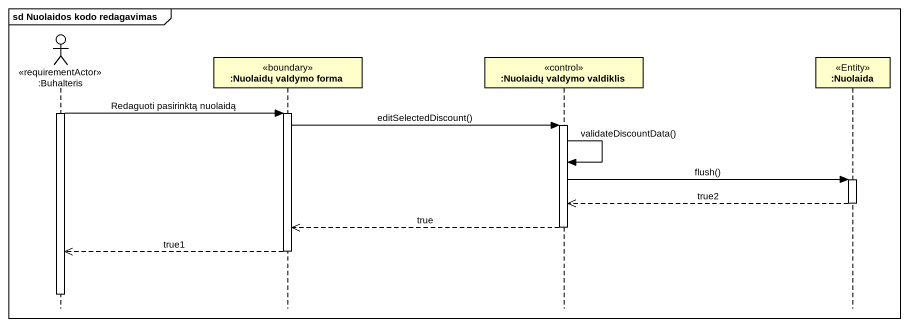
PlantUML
@startuml
mainframe sd Nuolaidos kodo redagavimas
hide footbox
actor ":Buhalteris" as Buhalteris <<requirementActor>>
participant ":Nuolaidų valdymo forma" as Nuolaidų_valdymo_forma <<boundary>>
participant ":Nuolaidų valdymo valdiklis" as Nuolaidų_valdymo_valdiklis <<control>>
participant ":Nuolaida" as Nuolaida <<Entity>>

activate Buhalteris
Buhalteris -> Nuolaidų_valdymo_forma : Redaguoti pasirinktą nuolaidą
activate Nuolaidų_valdymo_forma
Nuolaidų_valdymo_forma -> Nuolaidų_valdymo_valdiklis : editSelectedDiscount()
activate Nuolaidų_valdymo_valdiklis
Nuolaidų_valdymo_valdiklis -> Nuolaidų_valdymo_valdiklis : validateDiscountData()
Nuolaidų_valdymo_valdiklis -> Nuolaida : flush()
activate Nuolaida
Nuolaida -->> Nuolaidų_valdymo_valdiklis : true2
deactivate Nuolaida
Nuolaidų_valdymo_valdiklis -->> Nuolaidų_valdymo_forma : true
deactivate Nuolaidų_valdymo_valdiklis
Nuolaidų_valdymo_forma -->> Buhalteris : true1
deactivate Nuolaidų_valdymo_forma
deactivate Buhalteris
@enduml
